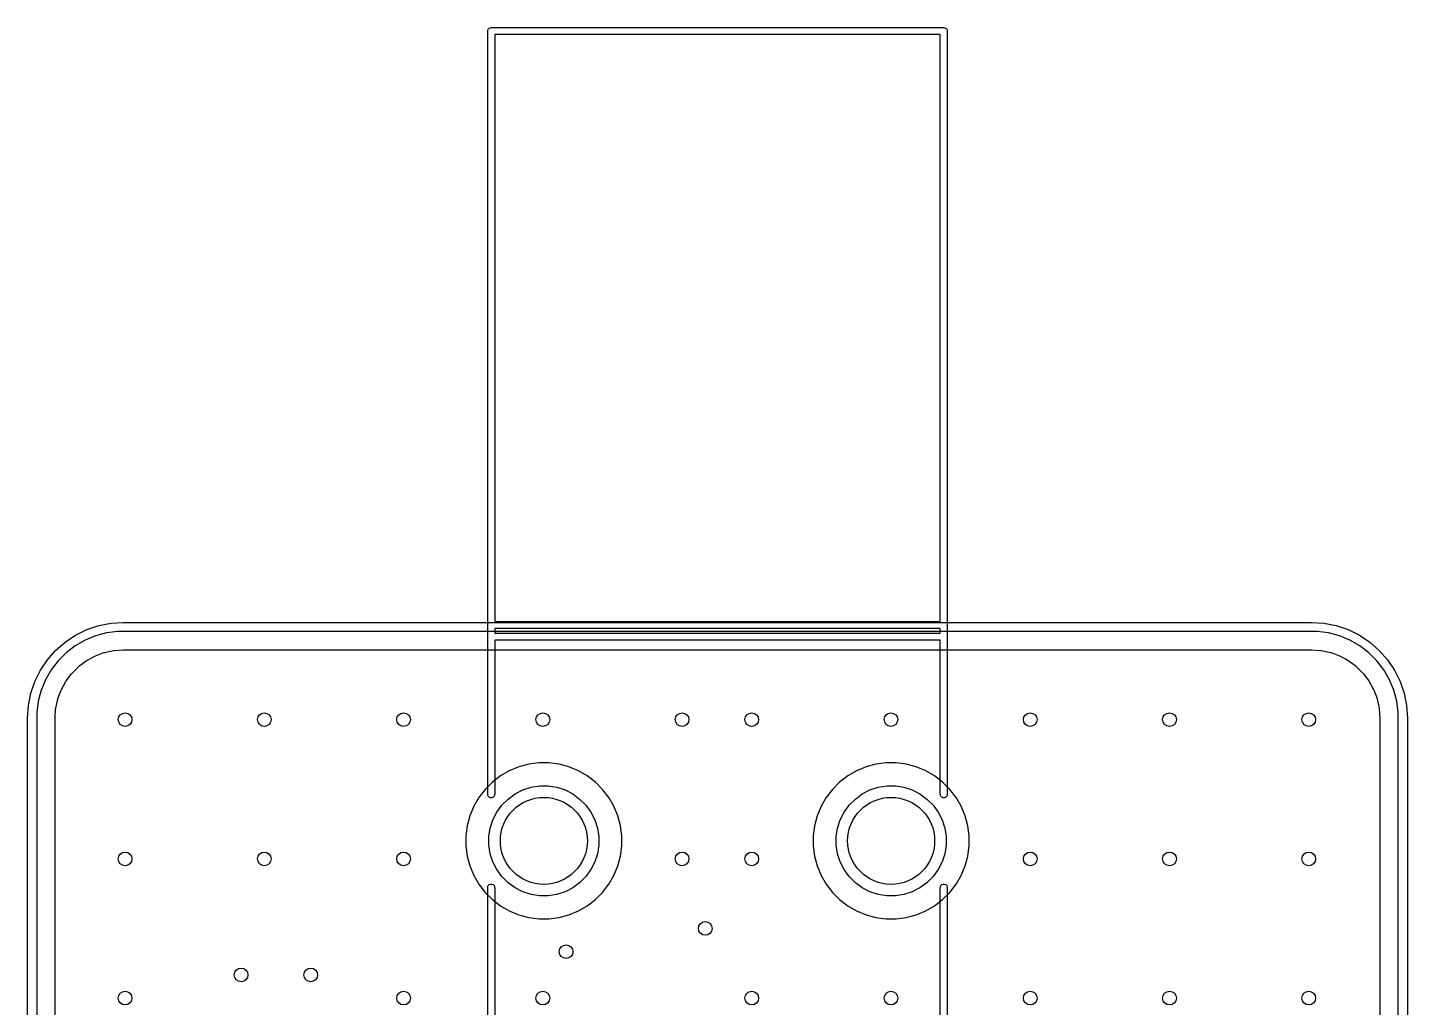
# Model space of a CAD drawing. Header units: inches. Extents: x 5.59 to 6.78, y -5.65 to -2.26.
# Drawn here: x 5.587 to 6.776, y -3.104 to -2.259 of the extents above; entities that cross this region are included whole.
import ezdxf

# ---------------------------------------------------------------- set-up
doc = ezdxf.new("R2010")
doc.units = ezdxf.units.IN
doc.header["$MEASUREMENT"] = 0
for name, color, linetype, true_color in [('Edge.Cuts', 31, 'CONTINUOUS', 0xffb86c), ('F.Cu', 11, 'CONTINUOUS', 0xff5555), ('F.Mask', 191, 'CONTINUOUS', 0xbd93f9), ('F.Silkscreen', 141, 'CONTINUOUS', 0x8be9fd)]:
    doc.layers.add(name, color=color, linetype=linetype, true_color=true_color)

msp = doc.modelspace()

# ---------------------------------------------------------------- linework, layer by layer
at = {"layer": 'Edge.Cuts', "linetype": 'CONTINUOUS'}
for p, q in [((5.628, -2.7827), (5.6377, -2.7779)), ((5.6377, -2.7779), (5.6479, -2.7745)), ((5.6547, -2.7808), (5.6452, -2.7833)), ((5.6479, -2.7745), (5.6585, -2.7724)), ((5.6644, -2.7795), (5.6547, -2.7808)), ((5.6585, -2.7724), (5.6693, -2.7717)), ((5.6693, -2.7795), (5.6644, -2.7795)), ((5.6693, -2.7717), (6.6929, -2.7717)), ((6.6929, -2.7795), (5.6693, -2.7795)), ((6.6929, -2.7717), (6.7037, -2.7724)), ((6.6978, -2.7795), (6.6929, -2.7795)), ((6.7075, -2.7808), (6.6978, -2.7795)), ((6.7037, -2.7724), (6.7143, -2.7745)), ((6.717, -2.7833), (6.7075, -2.7808)), ((6.7143, -2.7745), (6.7246, -2.7779)), ((6.7246, -2.7779), (6.7343, -2.7827)), ((5.6108, -2.7959), (5.619, -2.7887)), ((5.619, -2.7887), (5.628, -2.7827)), ((5.6276, -2.792), (5.6199, -2.798)), ((5.6361, -2.7871), (5.6276, -2.792)), ((5.6452, -2.7833), (5.6361, -2.7871)), ((6.7261, -2.7871), (6.717, -2.7833)), ((6.7346, -2.792), (6.7261, -2.7871)), ((6.7343, -2.7827), (6.7432, -2.7887)), ((6.7423, -2.798), (6.7346, -2.792)), ((6.7432, -2.7887), (6.7514, -2.7959)), ((5.5977, -2.813), (5.6037, -2.804)), ((5.6037, -2.804), (5.6108, -2.7959)), ((5.6129, -2.8049), (5.607, -2.8127)), ((5.6199, -2.798), (5.6129, -2.8049)), ((6.7493, -2.8049), (6.7423, -2.798)), ((6.7552, -2.8127), (6.7493, -2.8049)), ((6.7514, -2.7959), (6.7585, -2.804)), ((6.7585, -2.804), (6.7645, -2.813)), ((5.5929, -2.8227), (5.5977, -2.813)), ((5.607, -2.8127), (5.6021, -2.8212)), ((6.7601, -2.8212), (6.7552, -2.8127)), ((6.7645, -2.813), (6.7693, -2.8227)), ((5.5894, -2.8329), (5.5929, -2.8227)), ((5.6021, -2.8212), (5.5983, -2.8302)), ((6.7639, -2.8302), (6.7601, -2.8212)), ((6.7693, -2.8227), (6.7728, -2.8329)), ((5.5873, -2.8435), (5.5894, -2.8329)), ((5.5958, -2.8397), (5.5945, -2.8494)), ((5.5983, -2.8302), (5.5958, -2.8397)), ((6.7664, -2.8397), (6.7639, -2.8302)), ((6.7677, -2.8494), (6.7664, -2.8397)), ((6.7728, -2.8329), (6.7749, -2.8435)), ((5.5866, -2.8543), (5.5873, -2.8435)), ((5.5945, -2.8494), (5.5945, -2.8543)), ((6.7677, -2.8543), (6.7677, -2.8494)), ((6.7749, -2.8435), (6.7756, -2.8543)), ((5.5866, -5.0591), (5.5866, -2.8543)), ((5.5945, -2.8543), (5.5945, -5.0591)), ((6.7677, -5.0591), (6.7677, -2.8543)), ((6.7756, -2.8543), (6.7756, -5.0591))]:
    msp.add_line(p, q, dxfattribs=at)
at = {"layer": 'Edge.Cuts'}
for centre in [(6.0315, -2.9601), (6.0315, -2.9601), (6.3307, -2.9601), (6.3307, -2.9601)]:
    msp.add_circle(centre, 0.0375, dxfattribs=at)
at = {"layer": 'F.Cu', "linetype": 'CONTINUOUS'}
for p, q in [((5.6309, -2.8095), (5.6371, -2.8049)), ((5.6371, -2.8049), (5.6377, -2.8045)), ((5.6377, -2.8045), (5.6445, -2.8008)), ((5.6445, -2.8008), (5.6451, -2.8005)), ((5.6451, -2.8005), (5.6523, -2.7978)), ((5.6523, -2.7978), (5.653, -2.7976)), ((5.653, -2.7976), (5.6605, -2.796)), ((5.6605, -2.796), (5.6612, -2.7959)), ((5.6612, -2.7959), (5.6691, -2.7953)), ((5.6691, -2.7953), (5.6695, -2.7953)), ((5.6695, -2.7953), (5.6719, -2.7953)), ((5.6719, -2.7953), (6.6903, -2.7953)), ((6.6903, -2.7953), (6.6927, -2.7953)), ((6.6927, -2.7953), (6.6931, -2.7953)), ((6.6931, -2.7953), (6.701, -2.7959)), ((6.701, -2.7959), (6.7017, -2.796)), ((6.7017, -2.796), (6.7092, -2.7976)), ((6.7092, -2.7976), (6.7099, -2.7978)), ((6.7099, -2.7978), (6.7171, -2.8005)), ((6.7171, -2.8005), (6.7177, -2.8008)), ((6.7177, -2.8008), (6.7223, -2.8033)), ((6.7223, -2.8033), (6.7245, -2.8045)), ((6.7245, -2.8045), (6.7251, -2.8049)), ((6.7251, -2.8049), (6.7313, -2.8095)), ((5.6198, -2.8221), (5.6245, -2.816)), ((5.6245, -2.816), (5.6249, -2.8154)), ((5.6249, -2.8154), (5.6304, -2.81)), ((5.6304, -2.81), (5.6309, -2.8095)), ((6.7313, -2.8095), (6.7318, -2.81)), ((6.7318, -2.81), (6.7373, -2.8154)), ((6.7373, -2.8154), (6.7377, -2.816)), ((6.7377, -2.816), (6.7424, -2.8221)), ((5.6155, -2.8301), (5.6158, -2.8295)), ((5.6158, -2.8295), (5.6195, -2.8227)), ((5.6195, -2.8227), (5.6198, -2.8221)), ((6.7424, -2.8221), (6.7427, -2.8227)), ((6.7427, -2.8227), (6.7464, -2.8295)), ((6.7464, -2.8295), (6.7467, -2.8301)), ((5.6109, -2.8456), (5.6126, -2.838)), ((5.6126, -2.838), (5.6128, -2.8374)), ((5.6128, -2.8374), (5.6155, -2.8301)), ((6.7467, -2.8301), (6.7494, -2.8374)), ((6.7494, -2.8374), (6.7496, -2.838)), ((6.7496, -2.838), (6.7513, -2.8456)), ((5.6103, -2.8542), (5.6108, -2.8463)), ((5.6108, -2.8463), (5.6109, -2.8456)), ((5.6108, -2.8463), (5.6108, -2.8463)), ((6.7513, -2.8456), (6.7514, -2.8463)), ((6.7514, -2.8463), (6.7519, -2.8542)), ((5.6103, -2.8545), (5.6103, -2.8542)), ((5.6103, -2.9557), (5.6103, -2.8545)), ((6.7519, -2.8542), (6.7519, -2.8545)), ((6.7519, -2.8545), (6.7519, -5.0589)), ((6.0017, -2.8997), (5.9941, -2.9041)), ((6.0098, -2.8963), (6.0017, -2.8997)), ((6.0017, -2.8997), (6.0017, -2.8997)), ((6.0184, -2.894), (6.0098, -2.8963)), ((6.0271, -2.8929), (6.0184, -2.894)), ((6.0359, -2.8929), (6.0271, -2.8929)), ((6.0271, -2.8929), (6.0271, -2.8929)), ((6.0271, -2.8929), (6.0271, -2.8929)), ((6.0446, -2.894), (6.0359, -2.8929)), ((6.0359, -2.8929), (6.0359, -2.8929)), ((6.0359, -2.8929), (6.0359, -2.8929)), ((6.0531, -2.8963), (6.0446, -2.894)), ((6.0613, -2.8997), (6.0531, -2.8963)), ((6.0689, -2.9041), (6.0613, -2.8997)), ((6.0613, -2.8997), (6.0613, -2.8997)), ((6.3009, -2.8997), (6.2933, -2.9041)), ((6.3091, -2.8963), (6.3009, -2.8997)), ((6.3009, -2.8997), (6.3009, -2.8997)), ((6.3176, -2.894), (6.3091, -2.8963)), ((6.3263, -2.8929), (6.3176, -2.894)), ((6.3351, -2.8929), (6.3263, -2.8929)), ((6.3263, -2.8929), (6.3263, -2.8929)), ((6.3263, -2.8929), (6.3263, -2.8929)), ((6.3438, -2.894), (6.3351, -2.8929)), ((6.3351, -2.8929), (6.3351, -2.8929)), ((6.3351, -2.8929), (6.3351, -2.8929)), ((6.3524, -2.8963), (6.3438, -2.894)), ((6.3605, -2.8997), (6.3524, -2.8963)), ((6.3681, -2.9041), (6.3605, -2.8997)), ((6.3605, -2.8997), (6.3605, -2.8997)), ((5.9871, -2.9095), (5.9809, -2.9157)), ((5.9941, -2.9041), (5.9871, -2.9095)), ((5.9871, -2.9095), (5.9871, -2.9095)), ((5.9941, -2.9041), (5.9941, -2.9041)), ((6.0204, -2.9139), (6.0278, -2.9127)), ((6.0278, -2.9127), (6.0352, -2.9127)), ((6.0352, -2.9127), (6.0426, -2.9139)), ((6.0759, -2.9095), (6.0689, -2.9041)), ((6.0689, -2.9041), (6.0689, -2.9041)), ((6.0689, -2.9041), (6.0689, -2.9041)), ((6.0821, -2.9157), (6.0759, -2.9095)), ((6.0759, -2.9095), (6.0759, -2.9095)), ((6.2863, -2.9095), (6.2801, -2.9157)), ((6.2933, -2.9041), (6.2863, -2.9095)), ((6.2863, -2.9095), (6.2863, -2.9095)), ((6.2933, -2.9041), (6.2933, -2.9041)), ((6.3196, -2.9139), (6.327, -2.9127)), ((6.327, -2.9127), (6.3344, -2.9127)), ((6.3344, -2.9127), (6.3418, -2.9139)), ((6.3751, -2.9095), (6.3681, -2.9041)), ((6.3681, -2.9041), (6.3681, -2.9041)), ((6.3681, -2.9041), (6.3681, -2.9041)), ((6.3813, -2.9157), (6.3751, -2.9095)), ((6.3751, -2.9095), (6.3751, -2.9095)), ((5.9755, -2.9227), (5.9711, -2.9303)), ((5.9809, -2.9157), (5.9755, -2.9227)), ((5.9755, -2.9227), (5.9755, -2.9227)), ((5.9809, -2.9157), (5.9809, -2.9157)), ((5.9954, -2.9292), (6.0006, -2.924)), ((6.0006, -2.924), (6.0067, -2.9196)), ((6.0067, -2.9196), (6.0133, -2.9162)), ((6.0133, -2.9162), (6.0204, -2.9139)), ((6.0426, -2.9139), (6.0497, -2.9162)), ((6.0497, -2.9162), (6.0563, -2.9196)), ((6.0563, -2.9196), (6.0623, -2.924)), ((6.0623, -2.924), (6.0676, -2.9292)), ((6.0875, -2.9227), (6.0821, -2.9157)), ((6.0821, -2.9157), (6.0821, -2.9157)), ((6.0919, -2.9303), (6.0875, -2.9227)), ((6.2747, -2.9227), (6.2703, -2.9303)), ((6.2801, -2.9157), (6.2747, -2.9227)), ((6.2747, -2.9227), (6.2747, -2.9227)), ((6.2801, -2.9157), (6.2801, -2.9157)), ((6.2946, -2.9292), (6.2999, -2.924)), ((6.2999, -2.924), (6.3059, -2.9196)), ((6.3059, -2.9196), (6.3125, -2.9162)), ((6.3125, -2.9162), (6.3196, -2.9139)), ((6.3418, -2.9139), (6.3489, -2.9162)), ((6.3489, -2.9162), (6.3555, -2.9196)), ((6.3555, -2.9196), (6.3616, -2.924)), ((6.3616, -2.924), (6.3668, -2.9292)), ((6.3867, -2.9227), (6.3813, -2.9157)), ((6.3813, -2.9157), (6.3813, -2.9157)), ((6.3911, -2.9303), (6.3867, -2.9227)), ((5.9711, -2.9303), (5.9677, -2.9384)), ((5.9711, -2.9303), (5.9711, -2.9303)), ((5.9876, -2.9419), (5.991, -2.9353)), ((5.991, -2.9353), (5.9954, -2.9292)), ((6.0676, -2.9292), (6.072, -2.9353)), ((6.072, -2.9353), (6.0754, -2.9419)), ((6.0953, -2.9384), (6.0919, -2.9303)), ((6.2703, -2.9303), (6.2669, -2.9384)), ((6.2703, -2.9303), (6.2703, -2.9303)), ((6.2868, -2.9419), (6.2902, -2.9353)), ((6.2902, -2.9353), (6.2946, -2.9292)), ((6.3668, -2.9292), (6.3712, -2.9353)), ((6.3712, -2.9353), (6.3746, -2.9419)), ((6.3945, -2.9384), (6.3911, -2.9303)), ((5.9654, -2.947), (5.9643, -2.9557)), ((5.9677, -2.9384), (5.9654, -2.947)), ((5.9853, -2.949), (5.9876, -2.9419)), ((6.0754, -2.9419), (6.0777, -2.949)), ((6.0976, -2.947), (6.0953, -2.9384)), ((6.0987, -2.9557), (6.0976, -2.947)), ((6.2647, -2.947), (6.2635, -2.9557)), ((6.2669, -2.9384), (6.2647, -2.947)), ((6.2845, -2.949), (6.2868, -2.9419)), ((6.3746, -2.9419), (6.3769, -2.949)), ((6.3968, -2.947), (6.3945, -2.9384)), ((6.3979, -2.9557), (6.3968, -2.947)), ((5.6103, -3.4916), (5.6103, -2.9557)), ((5.9643, -2.9557), (5.9643, -2.9557)), ((5.9643, -2.9557), (5.9643, -2.9645)), ((5.9841, -2.9564), (5.9853, -2.949)), ((5.9841, -2.9638), (5.9841, -2.9564)), ((6.0777, -2.949), (6.0788, -2.9564)), ((6.0788, -2.9564), (6.0788, -2.9638)), ((6.0987, -2.9645), (6.0987, -2.9557)), ((6.0987, -2.9557), (6.0987, -2.9557)), ((6.2635, -2.9557), (6.2635, -2.9557)), ((6.2635, -2.9557), (6.2635, -2.9645)), ((6.2834, -2.9564), (6.2845, -2.949)), ((6.2834, -2.9638), (6.2834, -2.9564)), ((6.3769, -2.949), (6.3781, -2.9564)), ((6.3781, -2.9564), (6.3781, -2.9638)), ((6.3979, -2.9645), (6.3979, -2.9557)), ((5.9643, -2.9645), (5.9643, -2.9645)), ((5.9643, -2.9645), (5.9654, -2.9732)), ((5.9853, -2.9712), (5.9841, -2.9638)), ((5.9876, -2.9783), (5.9853, -2.9712)), ((6.0777, -2.9712), (6.0754, -2.9783)), ((6.0788, -2.9638), (6.0777, -2.9712)), ((6.0976, -2.9732), (6.0987, -2.9645)), ((6.2635, -2.9645), (6.2635, -2.9645)), ((6.2635, -2.9645), (6.2647, -2.9732)), ((6.2845, -2.9712), (6.2834, -2.9638)), ((6.2868, -2.9783), (6.2845, -2.9712)), ((6.3769, -2.9712), (6.3746, -2.9783)), ((6.3781, -2.9638), (6.3769, -2.9712)), ((6.3968, -2.9732), (6.3979, -2.9645)), ((5.9654, -2.9732), (5.9677, -2.9817)), ((5.9677, -2.9817), (5.9711, -2.9899)), ((5.991, -2.9849), (5.9876, -2.9783)), ((6.0754, -2.9783), (6.072, -2.9849)), ((6.0919, -2.9899), (6.0953, -2.9817)), ((6.0953, -2.9817), (6.0976, -2.9732)), ((6.2647, -2.9732), (6.2669, -2.9817)), ((6.2669, -2.9817), (6.2703, -2.9899)), ((6.2902, -2.9849), (6.2868, -2.9783)), ((6.3746, -2.9783), (6.3712, -2.9849)), ((6.3911, -2.9899), (6.3945, -2.9817)), ((6.3945, -2.9817), (6.3968, -2.9732)), ((5.9711, -2.9899), (5.9711, -2.9899)), ((5.9711, -2.9899), (5.9755, -2.9975)), ((5.9954, -2.9909), (5.991, -2.9849)), ((6.0006, -2.9962), (5.9954, -2.9909)), ((6.0067, -3.0006), (6.0006, -2.9962)), ((6.0623, -2.9962), (6.0563, -3.0006)), ((6.0676, -2.9909), (6.0623, -2.9962)), ((6.072, -2.9849), (6.0676, -2.9909)), ((6.0875, -2.9975), (6.0919, -2.9899)), ((6.2703, -2.9899), (6.2703, -2.9899)), ((6.2703, -2.9899), (6.2747, -2.9975)), ((6.2946, -2.9909), (6.2902, -2.9849)), ((6.2999, -2.9962), (6.2946, -2.9909)), ((6.3059, -3.0006), (6.2999, -2.9962)), ((6.3616, -2.9962), (6.3555, -3.0006)), ((6.3668, -2.9909), (6.3616, -2.9962)), ((6.3712, -2.9849), (6.3668, -2.9909)), ((6.3867, -2.9975), (6.3911, -2.9899)), ((5.9755, -2.9975), (5.9755, -2.9975)), ((5.9755, -2.9975), (5.9755, -2.9975)), ((5.9755, -2.9975), (5.9809, -3.0045)), ((5.9809, -3.0045), (5.9809, -3.0045)), ((5.9809, -3.0045), (5.9871, -3.0107)), ((6.0133, -3.004), (6.0067, -3.0006)), ((6.0204, -3.0063), (6.0133, -3.004)), ((6.0278, -3.0075), (6.0204, -3.0063)), ((6.0352, -3.0075), (6.0278, -3.0075)), ((6.0426, -3.0063), (6.0352, -3.0075)), ((6.0497, -3.004), (6.0426, -3.0063)), ((6.0563, -3.0006), (6.0497, -3.004)), ((6.0759, -3.0107), (6.0821, -3.0045)), ((6.0821, -3.0045), (6.0875, -2.9975)), ((6.2747, -2.9975), (6.2747, -2.9975)), ((6.2747, -2.9975), (6.2747, -2.9975)), ((6.2747, -2.9975), (6.2801, -3.0045)), ((6.2801, -3.0045), (6.2801, -3.0045)), ((6.2801, -3.0045), (6.2863, -3.0107)), ((6.3125, -3.004), (6.3059, -3.0006)), ((6.3196, -3.0063), (6.3125, -3.004)), ((6.327, -3.0075), (6.3196, -3.0063)), ((6.3344, -3.0075), (6.327, -3.0075)), ((6.3418, -3.0063), (6.3344, -3.0075)), ((6.3489, -3.004), (6.3418, -3.0063)), ((6.3555, -3.0006), (6.3489, -3.004)), ((6.3751, -3.0107), (6.3813, -3.0045)), ((6.3813, -3.0045), (6.3867, -2.9975)), ((5.9871, -3.0107), (5.9871, -3.0107)), ((5.9871, -3.0107), (5.9941, -3.0161)), ((5.9941, -3.0161), (6.0017, -3.0205)), ((6.0613, -3.0205), (6.0689, -3.0161)), ((6.0689, -3.0161), (6.0759, -3.0107)), ((6.2863, -3.0107), (6.2863, -3.0107)), ((6.2863, -3.0107), (6.2933, -3.0161)), ((6.2933, -3.0161), (6.3009, -3.0205)), ((6.3605, -3.0205), (6.3681, -3.0161)), ((6.3681, -3.0161), (6.3751, -3.0107)), ((6.0017, -3.0205), (6.0098, -3.0239)), ((6.0098, -3.0239), (6.0184, -3.0262)), ((6.0184, -3.0262), (6.0271, -3.0273)), ((6.0271, -3.0273), (6.0271, -3.0273)), ((6.0271, -3.0273), (6.0359, -3.0273)), ((6.0359, -3.0273), (6.0446, -3.0262)), ((6.0359, -3.0273), (6.0359, -3.0273)), ((6.0446, -3.0262), (6.0531, -3.0239)), ((6.0531, -3.0239), (6.0613, -3.0205)), ((6.3009, -3.0205), (6.3091, -3.0239)), ((6.3091, -3.0239), (6.3176, -3.0262)), ((6.3176, -3.0262), (6.3263, -3.0273)), ((6.3263, -3.0273), (6.3263, -3.0273)), ((6.3263, -3.0273), (6.3351, -3.0273)), ((6.3351, -3.0273), (6.3438, -3.0262)), ((6.3351, -3.0273), (6.3351, -3.0273)), ((6.3438, -3.0262), (6.3524, -3.0239)), ((6.3524, -3.0239), (6.3605, -3.0205))]:
    msp.add_line(p, q, dxfattribs=at)
at = {"layer": 'F.Cu'}
for centre, radius in [((5.6706, -2.8556), 0.00591), ((5.6706, -2.8556), 0.00591), ((5.7906, -2.8556), 0.00591), ((5.7906, -2.8556), 0.00591), ((5.9106, -2.8556), 0.00591), ((5.9106, -2.8556), 0.00591), ((6.0306, -2.8556), 0.00591), ((6.0306, -2.8556), 0.00591), ((6.1506, -2.8556), 0.00591), ((6.1506, -2.8556), 0.00591), ((6.2106, -2.8556), 0.00591), ((6.2106, -2.8556), 0.00591), ((6.3306, -2.8556), 0.00591), ((6.3306, -2.8556), 0.00591), ((6.4506, -2.8556), 0.00591), ((6.4506, -2.8556), 0.00591), ((6.5706, -2.8556), 0.00591), ((6.5706, -2.8556), 0.00591), ((6.6906, -2.8556), 0.00591), ((6.6906, -2.8556), 0.00591), ((6.0315, -2.9601), 0.0375), ((6.0315, -2.9601), 0.0375), ((6.3307, -2.9601), 0.0375), ((6.3307, -2.9601), 0.0375), ((5.6706, -2.9756), 0.00591), ((5.6706, -2.9756), 0.00591), ((5.7906, -2.9756), 0.00591), ((5.7906, -2.9756), 0.00591), ((5.9106, -2.9756), 0.00591), ((5.9106, -2.9756), 0.00591), ((6.1506, -2.9756), 0.00591), ((6.1506, -2.9756), 0.00591), ((6.2106, -2.9756), 0.00591), ((6.2106, -2.9756), 0.00591), ((6.4506, -2.9756), 0.00591), ((6.4506, -2.9756), 0.00591), ((6.5706, -2.9756), 0.00591), ((6.5706, -2.9756), 0.00591), ((6.6906, -2.9756), 0.00591), ((6.6906, -2.9756), 0.00591), ((6.1706, -3.0356), 0.00591), ((6.1706, -3.0356), 0.00591), ((6.0506, -3.0556), 0.00591), ((6.0506, -3.0556), 0.00591), ((5.7706, -3.0756), 0.00591), ((5.7706, -3.0756), 0.00591), ((5.8306, -3.0756), 0.00591), ((5.8306, -3.0756), 0.00591), ((5.6706, -3.0956), 0.00591), ((5.6706, -3.0956), 0.00591), ((5.9106, -3.0956), 0.00591), ((5.9106, -3.0956), 0.00591), ((6.0306, -3.0956), 0.00591), ((6.0306, -3.0956), 0.00591), ((6.2106, -3.0956), 0.00591), ((6.2106, -3.0956), 0.00591), ((6.3306, -3.0956), 0.00591), ((6.3306, -3.0956), 0.00591), ((6.4506, -3.0956), 0.00591), ((6.4506, -3.0956), 0.00591), ((6.5706, -3.0956), 0.00591), ((6.5706, -3.0956), 0.00591), ((6.6906, -3.0956), 0.00591), ((6.6906, -3.0956), 0.00591)]:
    msp.add_circle(centre, radius, dxfattribs=at)
at = {"layer": 'F.Mask', "linetype": 'CONTINUOUS'}
for p, q in [((6.0204, -2.9139), (6.0278, -2.9127)), ((6.0278, -2.9127), (6.0352, -2.9127)), ((6.0352, -2.9127), (6.0426, -2.9139)), ((6.3196, -2.9139), (6.327, -2.9127)), ((6.327, -2.9127), (6.3344, -2.9127)), ((6.3344, -2.9127), (6.3418, -2.9139)), ((5.9954, -2.9292), (6.0006, -2.924)), ((6.0006, -2.924), (6.0067, -2.9196)), ((6.0067, -2.9196), (6.0133, -2.9162)), ((6.0133, -2.9162), (6.0204, -2.9139)), ((6.0426, -2.9139), (6.0497, -2.9162)), ((6.0497, -2.9162), (6.0563, -2.9196)), ((6.0563, -2.9196), (6.0623, -2.924)), ((6.0623, -2.924), (6.0676, -2.9292)), ((6.2946, -2.9292), (6.2999, -2.924)), ((6.2999, -2.924), (6.3059, -2.9196)), ((6.3059, -2.9196), (6.3125, -2.9162)), ((6.3125, -2.9162), (6.3196, -2.9139)), ((6.3418, -2.9139), (6.3489, -2.9162)), ((6.3489, -2.9162), (6.3555, -2.9196)), ((6.3555, -2.9196), (6.3616, -2.924)), ((6.3616, -2.924), (6.3668, -2.9292)), ((5.9876, -2.9419), (5.991, -2.9353)), ((5.991, -2.9353), (5.9954, -2.9292)), ((6.0676, -2.9292), (6.072, -2.9353)), ((6.072, -2.9353), (6.0754, -2.9419)), ((6.2868, -2.9419), (6.2902, -2.9353)), ((6.2902, -2.9353), (6.2946, -2.9292)), ((6.3668, -2.9292), (6.3712, -2.9353)), ((6.3712, -2.9353), (6.3746, -2.9419)), ((5.9853, -2.949), (5.9876, -2.9419)), ((6.0754, -2.9419), (6.0777, -2.949)), ((6.2845, -2.949), (6.2868, -2.9419)), ((6.3746, -2.9419), (6.3769, -2.949)), ((5.9841, -2.9564), (5.9853, -2.949)), ((5.9841, -2.9638), (5.9841, -2.9564)), ((6.0777, -2.949), (6.0788, -2.9564)), ((6.0788, -2.9564), (6.0788, -2.9638)), ((6.2834, -2.9564), (6.2845, -2.949)), ((6.2834, -2.9638), (6.2834, -2.9564)), ((6.3769, -2.949), (6.3781, -2.9564)), ((6.3781, -2.9564), (6.3781, -2.9638)), ((5.9853, -2.9712), (5.9841, -2.9638)), ((5.9876, -2.9783), (5.9853, -2.9712)), ((6.0777, -2.9712), (6.0754, -2.9783)), ((6.0788, -2.9638), (6.0777, -2.9712)), ((6.2845, -2.9712), (6.2834, -2.9638)), ((6.2868, -2.9783), (6.2845, -2.9712)), ((6.3769, -2.9712), (6.3746, -2.9783)), ((6.3781, -2.9638), (6.3769, -2.9712)), ((5.991, -2.9849), (5.9876, -2.9783)), ((6.0754, -2.9783), (6.072, -2.9849)), ((6.2902, -2.9849), (6.2868, -2.9783)), ((6.3746, -2.9783), (6.3712, -2.9849)), ((5.9954, -2.9909), (5.991, -2.9849)), ((6.0006, -2.9962), (5.9954, -2.9909)), ((6.0067, -3.0006), (6.0006, -2.9962)), ((6.0623, -2.9962), (6.0563, -3.0006)), ((6.0676, -2.9909), (6.0623, -2.9962)), ((6.072, -2.9849), (6.0676, -2.9909)), ((6.2946, -2.9909), (6.2902, -2.9849)), ((6.2999, -2.9962), (6.2946, -2.9909)), ((6.3059, -3.0006), (6.2999, -2.9962)), ((6.3616, -2.9962), (6.3555, -3.0006)), ((6.3668, -2.9909), (6.3616, -2.9962)), ((6.3712, -2.9849), (6.3668, -2.9909)), ((6.0133, -3.004), (6.0067, -3.0006)), ((6.0204, -3.0063), (6.0133, -3.004)), ((6.0278, -3.0075), (6.0204, -3.0063)), ((6.0352, -3.0075), (6.0278, -3.0075)), ((6.0426, -3.0063), (6.0352, -3.0075)), ((6.0497, -3.004), (6.0426, -3.0063)), ((6.0563, -3.0006), (6.0497, -3.004)), ((6.3125, -3.004), (6.3059, -3.0006)), ((6.3196, -3.0063), (6.3125, -3.004)), ((6.327, -3.0075), (6.3196, -3.0063)), ((6.3344, -3.0075), (6.327, -3.0075)), ((6.3418, -3.0063), (6.3344, -3.0075)), ((6.3489, -3.004), (6.3418, -3.0063)), ((6.3555, -3.0006), (6.3489, -3.004))]:
    msp.add_line(p, q, dxfattribs=at)
at = {"layer": 'F.Mask'}
for centre in [(6.0315, -2.9601), (6.0315, -2.9601), (6.3307, -2.9601), (6.3307, -2.9601)]:
    msp.add_circle(centre, 0.0375, dxfattribs=at)
at = {"layer": 'F.Silkscreen', "linetype": 'CONTINUOUS'}
for p, q in [((5.9844, -2.2595), (5.9855, -2.2591)), ((5.9855, -2.2591), (5.9861, -2.259)), ((5.9861, -2.259), (6.3761, -2.259)), ((6.3761, -2.259), (6.3767, -2.2591)), ((6.3767, -2.2591), (6.3778, -2.2595)), ((5.9831, -2.262), (5.9832, -2.2614)), ((5.9831, -2.774), (5.9831, -2.262)), ((5.9832, -2.2614), (5.9836, -2.2603)), ((5.9836, -2.2603), (5.9844, -2.2595)), ((5.9891, -2.265), (5.9891, -2.771)), ((6.3731, -2.265), (5.9891, -2.265)), ((6.3731, -2.771), (6.3731, -2.265)), ((6.3778, -2.2595), (6.3786, -2.2603)), ((6.3786, -2.2603), (6.379, -2.2614)), ((6.379, -2.2614), (6.3791, -2.262)), ((6.3791, -2.262), (6.3791, -2.774)), ((5.9831, -2.92), (5.9831, -2.774)), ((5.9891, -2.771), (6.3731, -2.771)), ((5.9891, -2.777), (5.9891, -2.781)), ((6.3731, -2.777), (5.9891, -2.777)), ((5.9891, -2.781), (6.3731, -2.781)), ((6.3731, -2.781), (6.3731, -2.777)), ((6.3791, -2.774), (6.3791, -2.92)), ((6.3731, -2.787), (5.9891, -2.787)), ((5.9891, -2.787), (5.9891, -2.92)), ((6.3731, -2.92), (6.3731, -2.787)), ((5.9832, -2.9205), (5.9831, -2.92)), ((5.9836, -2.9216), (5.9832, -2.9205)), ((5.9844, -2.9224), (5.9836, -2.9216)), ((5.9855, -2.9229), (5.9844, -2.9224)), ((5.9867, -2.9229), (5.9855, -2.9229)), ((5.9878, -2.9224), (5.9867, -2.9229)), ((5.9886, -2.9216), (5.9878, -2.9224)), ((5.989, -2.9205), (5.9886, -2.9216)), ((5.9891, -2.92), (5.989, -2.9205)), ((6.3732, -2.9205), (6.3731, -2.92)), ((6.3736, -2.9216), (6.3732, -2.9205)), ((6.3744, -2.9224), (6.3736, -2.9216)), ((6.3755, -2.9229), (6.3744, -2.9224)), ((6.3767, -2.9229), (6.3755, -2.9229)), ((6.3778, -2.9224), (6.3767, -2.9229)), ((6.3786, -2.9216), (6.3778, -2.9224)), ((6.379, -2.9205), (6.3786, -2.9216)), ((6.3791, -2.92), (6.379, -2.9205)), ((5.9831, -3.0002), (5.9832, -2.9997)), ((5.9831, -3.278), (5.9831, -3.0002)), ((5.9832, -2.9997), (5.9836, -2.9986)), ((5.9836, -2.9986), (5.9844, -2.9978)), ((5.9844, -2.9978), (5.9855, -2.9973)), ((5.9855, -2.9973), (5.9867, -2.9973)), ((5.9867, -2.9973), (5.9878, -2.9978)), ((5.9878, -2.9978), (5.9886, -2.9986)), ((5.9886, -2.9986), (5.989, -2.9997)), ((5.989, -2.9997), (5.9891, -3.0002)), ((5.9891, -3.0002), (5.9891, -3.275)), ((6.3731, -3.0002), (6.3732, -2.9997)), ((6.3731, -3.275), (6.3731, -3.0002)), ((6.3732, -2.9997), (6.3736, -2.9986)), ((6.3736, -2.9986), (6.3744, -2.9978)), ((6.3744, -2.9978), (6.3755, -2.9973)), ((6.3755, -2.9973), (6.3767, -2.9973)), ((6.3767, -2.9973), (6.3778, -2.9978)), ((6.3778, -2.9978), (6.3786, -2.9986)), ((6.3786, -2.9986), (6.379, -2.9997)), ((6.379, -2.9997), (6.3791, -3.0002)), ((6.3791, -3.0002), (6.3791, -3.278))]:
    msp.add_line(p, q, dxfattribs=at)
at = {"layer": 'F.Silkscreen'}
for centre in [(6.0315, -2.9601), (6.0315, -2.9601), (6.3307, -2.9601), (6.3307, -2.9601)]:
    msp.add_circle(centre, 0.0375, dxfattribs=at)

doc.saveas('drawing.dxf')
